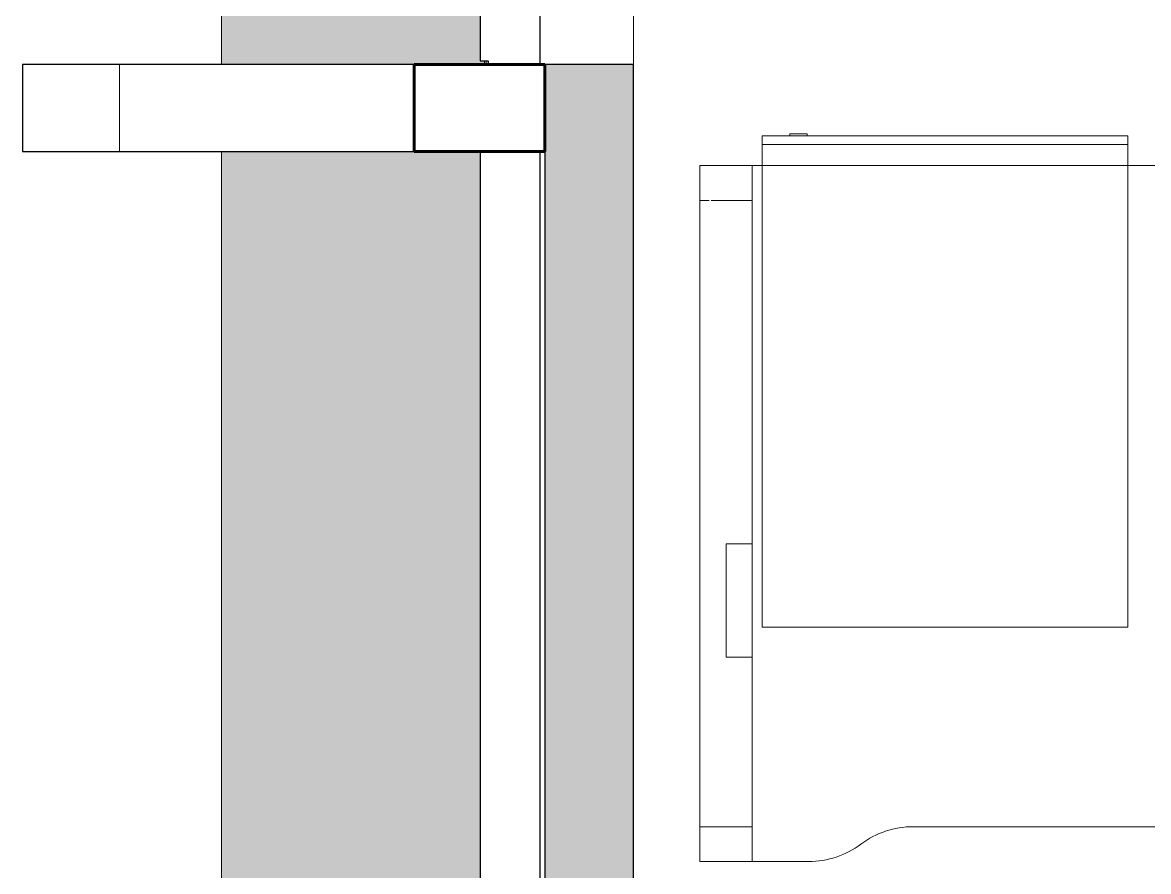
# Model space of a CAD drawing. Header units: millimetres. Extents: x 79795 to 317870, y -36033 to 97293.
# Drawn here: x 156161 to 157455, y 20669 to 21645 of the extents above; entities that cross this region are included whole.
import ezdxf

# ---------------------------------------------------------------- set-up
doc = ezdxf.new("R2010")
doc.units = ezdxf.units.MM
doc.header["$MEASUREMENT"] = 0
for name, color, linetype, lineweight in [('CSM-STL-XX-ZZ-M3-A-XXXX-00001_detached _19_04_21__rvt-1-Level 4$0$A-GLAZ', 7, 'CONTINUOUS', 9), ('CSM-STL-XX-ZZ-M3-A-XXXX-00001_detached _19_04_21__rvt-1-Level 4$0$A-WALL-PATT', 7, 'CONTINUOUS', 9), ('CSM-STL-XX-ZZ-M3-A-XXXX-00001_detached _19_04_21__rvt-1-Level 4$0$I-WALL', 7, 'CONTINUOUS', 9), ('CSM-STL-XX-ZZ-M3-A-XXXX-00001_detached _19_04_21__rvt-1-Level 4$0$S-COLS-SYMB', 171, 'CONTINUOUS', 70), ('I-FURN', 8, 'CONTINUOUS', 9)]:
    doc.layers.add(name, color=color, linetype=linetype, lineweight=lineweight)

msp = doc.modelspace()

# ---------------------------------------------------------------- hatches: boundary and pattern name
at = {"layer": 'CSM-STL-XX-ZZ-M3-A-XXXX-00001_detached _19_04_21__rvt-1-Level 4$0$A-GLAZ'}
h = msp.add_hatch(color=256, dxfattribs=at)
h.paths.add_polyline_path([(156389.5, 16190.3), (156404.8, 16190.3), (156404.8, 16290.3), (156691.5, 16290.3), (156691.5, 16294.6), (156686.8, 16294.6), (156686.8, 17486), (156691.5, 17486), (156691.5, 17490.3), (156686.8, 17490.3), (156686.8, 18843.3), (156389.5, 18843.3), (156389.5, 16290.3)], flags=0)
h.paths.add_polyline_path([(156389.5, 18943.3), (156691.5, 18943.3), (156691.5, 18947.6), (156686.8, 18947.6), (156686.8, 20139), (156691.5, 20139), (156691.5, 20143.3), (156686.8, 20143.3), (156686.8, 21496.3), (156389.5, 21496.3), (156389.5, 18947.6)], flags=0)
h.paths.add_polyline_path([(156684.1, 21596.3), (156691.5, 21596.3), (156691.5, 21600.6), (156686.8, 21600.6), (156686.8, 22792), (156691.5, 22792), (156691.5, 22796.3), (156686.8, 22796.3), (156686.8, 24149.3), (156389.5, 24149.3), (156389.5, 21596.3)], flags=0)
h.paths.add_polyline_path([(156389.5, 24249.3), (156691.5, 24249.3), (156691.5, 24253.6), (156686.8, 24253.6), (156686.8, 25445), (156691.5, 25445), (156691.5, 25449.3), (156404.8, 25449.3), (156404.8, 25549.3), (156389.5, 25549.3), (156389.5, 24253.6)], flags=0)
h = msp.add_hatch(color=256, dxfattribs=at)
h.paths.add_polyline_path([(156691.5, 16290.3), (156693.6, 16290.3), (156693.6, 16294.6), (156691.5, 16294.6)], flags=0)
h.paths.add_polyline_path([(156693.6, 17486), (156693.6, 17490.3), (156691.5, 17490.3), (156691.5, 17486)], flags=0)
h.paths.add_polyline_path([(156693.6, 18943.3), (156693.6, 18947.6), (156691.5, 18947.6), (156691.5, 18943.3)], flags=0)
h.paths.add_polyline_path([(156691.5, 20139), (156693.6, 20139), (156693.6, 20143.3), (156691.5, 20143.3)], flags=0)
h.paths.add_polyline_path([(156691.5, 21596.3), (156693.6, 21596.3), (156693.6, 21600.6), (156691.5, 21600.6)], flags=0)
h.paths.add_polyline_path([(156691.5, 22792), (156693.6, 22792), (156693.6, 22796.3), (156691.5, 22796.3)], flags=0)
h.paths.add_polyline_path([(156691.5, 24249.3), (156693.6, 24249.3), (156693.6, 24253.6), (156691.5, 24253.6)], flags=0)
h.paths.add_polyline_path([(156691.5, 25445), (156693.6, 25445), (156693.6, 25449.3), (156691.5, 25449.3)], flags=0)
h = msp.add_hatch(color=256, dxfattribs=at)
h.paths.add_polyline_path([(156389.4, 16190.3), (156389.5, 16190.3), (156389.4, 16642.7)], flags=0)
h.paths.add_polyline_path([(156389.4, 18943.3), (156389.5, 18943.3), (156389.4, 19246.9)], flags=0)
h.paths.add_polyline_path([(156389.4, 21596.3), (156389.5, 21596.3), (156389.4, 21851.2)], flags=0)
h.paths.add_polyline_path([(156389.4, 24249.3), (156389.5, 24249.3), (156389.4, 25323.5)], flags=0)
h = msp.add_hatch(dxfattribs=at)
h.set_pattern_fill('FP_4', color=256, angle=90, style=0, pattern_type=2)
h.set_pattern_definition([(2e-15, (147271.8, -12772.7), (-1e-13, 500), []), (90, (147271.8, -12772.7), (-500, -1e-13), [])])
h.paths.add_polyline_path([(156760.8, 21496.3), (156760.8, 21596.3), (156160.8, 21596.3), (156160.8, 21496.3)], flags=0)
at = {"layer": 'CSM-STL-XX-ZZ-M3-A-XXXX-00001_detached _19_04_21__rvt-1-Level 4$0$A-WALL-PATT'}
for points in [[(156862.8, 21494.3), (156862.8, 21596.3), (156760.8, 21596.3), (156760.8, 21494.3), (156793.2, 21494.3)], [(156862.8, 20245.3), (156862.8, 21494.3), (156760.8, 21494.3), (156760.8, 20245.3), (156793.2, 20245.3)]]:
    msp.add_hatch(color=256, dxfattribs=at).paths.add_polyline_path(points, flags=0)

# ---------------------------------------------------------------- linework, layer by layer
at = {"layer": 'CSM-STL-XX-ZZ-M3-A-XXXX-00001_detached _19_04_21__rvt-1-Level 4$0$A-GLAZ'}
for p, q in [((156389.4, 24149.3), (156389.4, 21596.3)), ((156389.5, 24149.3), (156389.5, 21596.3)), ((156691.5, 21600.6), (156691.5, 21596.3)), ((156693.6, 21600.6), (156693.6, 21596.3)), ((156389.4, 21496.3), (156389.4, 18943.3)), ((156389.5, 21496.3), (156389.5, 18943.3))]:
    msp.add_line(p, q, dxfattribs=at)
at = {"layer": 'CSM-STL-XX-ZZ-M3-A-XXXX-00001_detached _19_04_21__rvt-1-Level 4$0$A-GLAZ', "lineweight": 30}
for p, q in [((156686.8, 21661.5), (156686.8, 21600.6)), ((156755.7, 21596.3), (156755.7, 21655.5)), ((156160.8, 21596.3), (156160.8, 21496.3)), ((156760.8, 21596.3), (156160.8, 21596.3)), ((156686.8, 21600.6), (156695.8, 21600.6)), ((156695.8, 21600.6), (156695.8, 21596.3)), ((156695.8, 21596.3), (156755.7, 21596.3)), ((156160.8, 21496.3), (156760.8, 21496.3)), ((156686.8, 21496.3), (156686.8, 20143.3)), ((156755.7, 21496.3), (156686.8, 21496.3)), ((156755.7, 20143.3), (156755.7, 21496.3))]:
    msp.add_line(p, q, dxfattribs=at)
at = {"layer": 'CSM-STL-XX-ZZ-M3-A-XXXX-00001_detached _19_04_21__rvt-1-Level 4$0$I-WALL'}
msp.add_line((156862.8, 22796.3), (156862.8, 21596.3), dxfattribs=at)
at = {"layer": 'CSM-STL-XX-ZZ-M3-A-XXXX-00001_detached _19_04_21__rvt-1-Level 4$0$I-WALL', "lineweight": 30}
for p, q in [((156862.8, 21596.3), (156760.8, 21596.3)), ((156760.8, 21596.3), (156760.8, 21494.3)), ((156862.8, 21494.3), (156862.8, 21596.3)), ((156760.8, 21494.3), (156760.8, 20245.3)), ((156862.8, 20245.3), (156862.8, 21494.3))]:
    msp.add_line(p, q, dxfattribs=at)
at = {"layer": 'CSM-STL-XX-ZZ-M3-A-XXXX-00001_detached _19_04_21__rvt-1-Level 4$0$S-COLS-SYMB', "lineweight": 60}
for p, q in [((156610.8, 21596.3), (156610.8, 21496.3)), ((156610.8, 21596.3), (156760.8, 21596.3)), ((156760.8, 21596.3), (156760.8, 21496.3)), ((156610.8, 21496.3), (156760.8, 21496.3))]:
    msp.add_line(p, q, dxfattribs=at)
at = {"layer": 'I-FURN'}
for p, q in [((157042.4, 21516.6), (157042.4, 21514.6)), ((157062.4, 21516.6), (157042.4, 21516.6)), ((157042.4, 21516.6), (157062.4, 21516.6)), ((157062.4, 21514.6), (157062.4, 21516.6)), ((157430.8, 21514.6), (157010.8, 21514.6)), ((157010.8, 21514.6), (157010.8, 21504.6)), ((157010.8, 21504.6), (157430.8, 21504.6)), ((157430.8, 21504.6), (157010.8, 21504.6)), ((157010.8, 21504.6), (157010.8, 21480.3)), ((157430.8, 21504.6), (157430.8, 21514.6)), ((157430.8, 21480.3), (157430.8, 21504.6)), ((156939.2, 20680.3), (156939.2, 21480.3)), ((156939.2, 21480.3), (156939.2, 21440.3)), ((156939.2, 21480.3), (156999.2, 21480.3)), ((156999.2, 21480.3), (156939.2, 21480.3)), ((158539.2, 21480.3), (156939.2, 21480.3)), ((156939.2, 21480.3), (156939.2, 20680.3)), ((156939.2, 20680.3), (156939.2, 21480.3)), ((156939.2, 21480.3), (158539.2, 21480.3)), ((156999.2, 21480.3), (156999.2, 21045.3)), ((156999.2, 21440.3), (156999.2, 21480.3)), ((157010.8, 21480.3), (157010.8, 20949.6)), ((157430.8, 20949.6), (157430.8, 21480.3)), ((156939.2, 21440.3), (156939.2, 20720.3)), ((156949.8, 21440.3), (156939.2, 21440.3)), ((156949.8, 21440.3), (156939.2, 21440.3)), ((156999.2, 21440.3), (156952.1, 21440.3)), ((156999.2, 21440.3), (156952.1, 21440.3)), ((156999.2, 20720.3), (156999.2, 21440.3)), ((156969.2, 20915.3), (156969.2, 21045.3)), ((156969.2, 21045.3), (156999.2, 21045.3)), ((156969.2, 21045.3), (156969.2, 20915.3)), ((156999.2, 21045.3), (156969.2, 21045.3)), ((156999.2, 21045.3), (156999.2, 20915.3)), ((157010.8, 20949.6), (157430.8, 20949.6)), ((156999.2, 20915.3), (156969.2, 20915.3)), ((156999.2, 20915.3), (156969.2, 20915.3)), ((156999.2, 20915.3), (156999.2, 20680.3)), ((156939.2, 20720.3), (156939.2, 20680.3)), ((156999.2, 20720.3), (156939.2, 20720.3)), ((156999.2, 20720.3), (156939.2, 20720.3)), ((156999.2, 20680.3), (156999.2, 20720.3)), ((157184.2, 20720.3), (158016.6, 20720.3)), ((158016.6, 20720.3), (157184.2, 20720.3)), ((156999.2, 20680.3), (156939.2, 20680.3)), ((156999.2, 20680.3), (156939.2, 20680.3)), ((156939.2, 20680.3), (157064.2, 20680.3)), ((157064.2, 20680.3), (156939.2, 20680.3))]:
    msp.add_line(p, q, dxfattribs=at)
for centre, start, end in [((157184.2, 20620.3), 90, 126.8699), ((157184.2, 20620.3), 90, 126.8699), ((157064.2, 20780.3), 270, 306.8699), ((157064.2, 20780.3), 270, 306.8699)]:
    msp.add_arc(centre, 100, start, end, dxfattribs=at)

doc.saveas('drawing.dxf')
